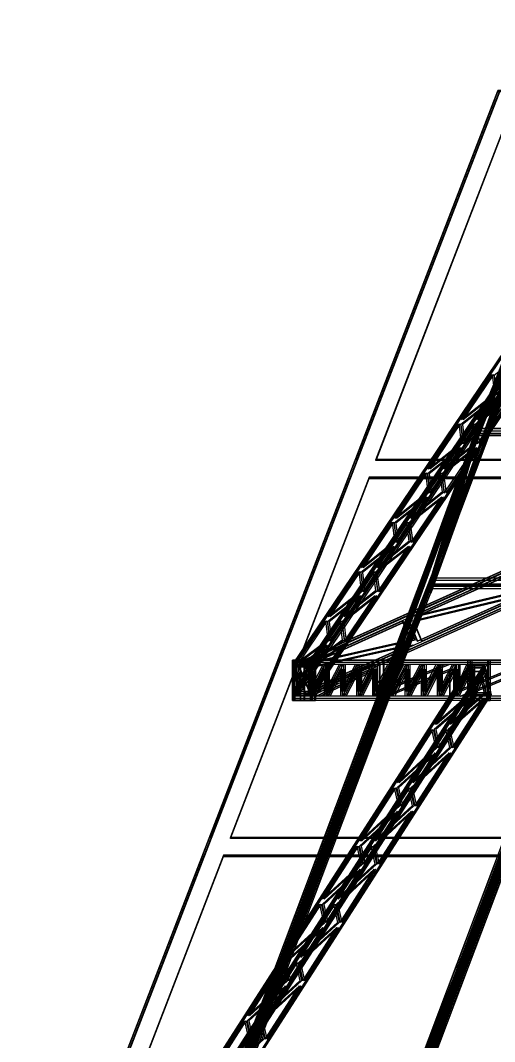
# Model space of a CAD drawing. Header units: millimetres. Extents: x -48000 to 1060615, y -2000 to 333000.
# Drawn here: x -35405 to -31195, y 19591 to 28662 of the extents above; entities that cross this region are included whole.
import ezdxf

# ---------------------------------------------------------------- set-up
doc = ezdxf.new("R2010")
doc.units = ezdxf.units.MM
doc.layers.add('D-STR-STRC', color=7, linetype='Continuous', lineweight=25)

msp = doc.modelspace()

# ---------------------------------------------------------------- linework, layer by layer
at = {"layer": 'D-STR-STRC'}
for points in [[(-31775.65, 23648.54), (-29294.1, 30525.62)], [(-31745.22, 23638.84), (-29263.67, 30515.92)], [(-31364.53, 24992.66), (-29293.12, 30492.16)], [(-29293.12, 30492.16), (-31364.53, 24992.66)], [(-31788.9, 23586.47), (-29307.34, 30463.55)], [(-31758.47, 23576.77), (-29276.91, 30453.85)], [(-31370.1, 24973.93), (-29298.98, 30473.38)], [(-29298.98, 30473.38), (-31370.1, 24973.93)], [(-31774.67, 23615.08), (-29802.83, 28861.46)], [(-29802.83, 28861.46), (-31774.67, 23615.08)], [(-31769.09, 23633.81), (-29796.96, 28880.23)], [(-29796.96, 28880.23), (-31769.09, 23633.81)], [(-29798.46, 28909.04), (-31360.15, 25040.24)], [(-29768.03, 28899.35), (-31329.72, 25030.55)], [(-29822.42, 28818.72), (-31384.11, 24949.92)], [(-29791.99, 28809.02), (-31353.68, 24940.22)], [(-32989.98, 22937.77), (-29440.06, 28193.33)], [(-32989.98, 22937.77), (-29440.06, 28193.33)], [(-32987.68, 22919.4), (-29437.76, 28174.96)], [(-32987.68, 22919.4), (-29437.76, 28174.96)], [(-32979.54, 22937.77), (-21300.79, 28193.33)], [(-32979.54, 22937.77), (-21300.79, 28193.33)], [(-32971.97, 22919.4), (-21293.22, 28174.96)], [(-32971.97, 22919.4), (-21293.22, 28174.96)], [(-32935.92, 22937.77), (-21257.17, 28193.33)], [(-32935.92, 22937.77), (-21257.17, 28193.33)], [(-32928.35, 22919.4), (-21249.6, 28174.96)], [(-32928.35, 22919.4), (-21249.6, 28174.96)], [(-32846.47, 22937.77), (-29296.54, 28193.33)], [(-32846.47, 22937.77), (-29296.54, 28193.33)], [(-32844.17, 22919.4), (-29294.24, 28174.96)], [(-32844.17, 22919.4), (-29294.24, 28174.96)], [(-35055.09, 17964.69), (-31165.18, 28035.31)], [(-35055.09, 17964.69), (-31165.18, 28035.31)], [(-35035.09, 17964.69), (-31145.18, 28035.31)], [(-32957.78, 22680.6), (-29407.86, 27936.15)], [(-32957.78, 22680.6), (-29407.86, 27936.15)], [(-32955.48, 22662.23), (-29405.56, 27917.78)], [(-32955.48, 22662.23), (-29405.56, 27917.78)], [(-32873.6, 22680.6), (-21194.85, 27936.15)], [(-32873.6, 22680.6), (-21194.85, 27936.15)], [(-32866.03, 22662.23), (-21187.28, 27917.78)], [(-32866.03, 22662.23), (-21187.28, 27917.78)], [(-32829.97, 22680.6), (-21151.22, 27936.15)], [(-32829.97, 22680.6), (-21151.22, 27936.15)], [(-32822.41, 22662.23), (-21143.66, 27917.78)], [(-32822.41, 22662.23), (-21143.66, 27917.78)], [(-32814.26, 22680.6), (-29264.34, 27936.15)], [(-32814.26, 22680.6), (-29264.34, 27936.15)], [(-32811.96, 22662.23), (-29262.04, 27917.78)], [(-32811.96, 22662.23), (-29262.04, 27917.78)], [(-34170.63, 17317.58), (-31344.71, 25067.1)], [(-34140.23, 17307.87), (-31314.32, 25057.39)], [(-33869.32, 18322.87), (-31342.12, 25036.12)], [(-31342.12, 25036.12), (-33869.32, 18322.87)], [(-29739.91, 25071.96), (-32565.83, 17322.44)], [(-29709.51, 25062.25), (-32535.43, 17312.73)], [(-32249.32, 18322.87), (-29722.12, 25036.12)], [(-29722.12, 25036.12), (-32249.32, 18322.87)], [(-31363.87, 24991.92), (-31347.3, 25035.91)], [(-31347.3, 25035.91), (-31363.87, 24991.92)], [(-34180.64, 17260.47), (-31354.73, 25009.99)], [(-34150.24, 17250.76), (-31324.33, 25000.28)], [(-33874.61, 18304.54), (-31347.79, 25017.52)], [(-31347.79, 25017.52), (-33874.61, 18304.54)], [(-29749.93, 25014.84), (-32575.84, 17265.32)], [(-29719.53, 25005.14), (-32545.44, 17255.62)], [(-32254.61, 18304.54), (-29727.79, 25017.52)], [(-29727.79, 25017.52), (-32254.61, 18304.54)], [(-31359.29, 24988.04), (-31341.46, 25035.39)], [(-31341.46, 25035.39), (-31359.29, 24988.04)], [(-34168.03, 17286.6), (-31752.26, 23690.47)], [(-31752.26, 23690.47), (-34168.03, 17286.6)], [(-34162.75, 17304.94), (-31746.6, 23709.07)], [(-31746.6, 23709.07), (-34162.75, 17304.94)], [(-31750.83, 23732.1), (-33867.88, 18364.51)], [(-31720.43, 23722.4), (-33837.48, 18354.81)], [(-32548.03, 17286.6), (-30132.26, 23690.47)], [(-30132.26, 23690.47), (-32548.03, 17286.6)], [(-32542.75, 17304.94), (-30126.6, 23709.07)], [(-30126.6, 23709.07), (-32542.75, 17304.94)], [(-32263.08, 18369.36), (-30146.03, 23736.96)], [(-32232.68, 18359.66), (-30115.63, 23727.25)], [(-31768.48, 23645.84), (-31751.44, 23691.01)], [(-31751.44, 23691.01), (-31768.48, 23645.84)], [(-31768.9, 23653.68), (-33885.96, 18286.09)], [(-31738.5, 23643.98), (-33855.56, 18276.39)], [(-32281.16, 18290.94), (-30164.1, 23658.54)], [(-32250.76, 18281.24), (-30133.7, 23648.83)], [(-31773.85, 23615.64), (-31758.07, 23657.61)], [(-31758.07, 23657.61), (-31773.85, 23615.64)], [(-32989.98, 22937.77), (-32963.27, 22977.32)], [(-32989.98, 22937.77), (-32963.27, 22977.32)], [(-31411.62, 22980), (-32989.01, 22980)], [(-32968.26, 22980), (-32989.01, 22980)], [(-31411.62, 22980), (-32989.01, 22980)], [(-32968.26, 22980), (-32989.01, 22980)], [(-31411.62, 22960), (-32989.01, 22960)], [(-31411.62, 22960), (-32989.01, 22960)], [(-32979.54, 22937.77), (-32891.66, 22977.32)], [(-32979.54, 22937.77), (-32891.66, 22977.32)], [(-32935.92, 22937.77), (-32848.04, 22977.32)], [(-32935.92, 22937.77), (-32848.04, 22977.32)], [(-25485.35, 22980), (-32919.65, 22980)], [(-32821.83, 22980), (-32919.65, 22980)], [(-25485.35, 22980), (-32919.65, 22980)], [(-32821.83, 22980), (-32919.65, 22980)], [(-25485.35, 22960), (-32919.65, 22960)], [(-25485.35, 22960), (-32919.65, 22960)], [(-25447.99, 22980), (-32882.29, 22980)], [(-32784.47, 22980), (-32882.29, 22980)], [(-25447.99, 22980), (-32882.29, 22980)], [(-32784.47, 22980), (-32882.29, 22980)], [(-25447.99, 22960), (-32882.29, 22960)], [(-25447.99, 22960), (-32882.29, 22960)], [(-32846.47, 22937.77), (-32819.75, 22977.32)], [(-32846.47, 22937.77), (-32819.75, 22977.32)], [(-31235.54, 22980), (-32812.93, 22980)], [(-32792.18, 22980), (-32812.93, 22980)], [(-31235.54, 22980), (-32812.93, 22980)], [(-32792.18, 22980), (-32812.93, 22980)], [(-31235.54, 22960), (-32812.93, 22960)], [(-31235.54, 22960), (-32812.93, 22960)], [(-31411.62, 22980), (-31432.38, 22980)], [(-31411.62, 22980), (-31432.38, 22980)], [(-31235.54, 22980), (-31256.3, 22980)], [(-31235.54, 22980), (-31256.3, 22980)], [(-35405.31, 16718.36), (-31421.53, 22929.47)], [(-35405.31, 16718.36), (-31421.53, 22929.47)], [(-35401.52, 16701.1), (-31417.74, 22912.21)], [(-35401.52, 16701.1), (-31417.74, 22912.21)], [(-35266.27, 16718.36), (-31282.49, 22929.47)], [(-35266.27, 16718.36), (-31282.49, 22929.47)], [(-35262.48, 16701.1), (-31278.7, 22912.21)], [(-35262.48, 16701.1), (-31278.7, 22912.21)], [(-31453.91, 22878.97), (-31421.53, 22929.47)], [(-31453.91, 22878.97), (-31421.53, 22929.47)], [(-31314.88, 22878.97), (-31282.49, 22929.47)], [(-31314.88, 22878.97), (-31282.49, 22929.47)], [(-35352.25, 16476.68), (-31368.47, 22687.79)], [(-35352.25, 16476.68), (-31368.47, 22687.79)], [(-35213.21, 16476.68), (-31229.43, 22687.79)], [(-35213.21, 16476.68), (-31229.43, 22687.79)], [(-32955.48, 22662.23), (-32928.77, 22701.77)], [(-32955.48, 22662.23), (-32928.77, 22701.77)], [(-32866.03, 22662.23), (-32778.15, 22701.77)], [(-32866.03, 22662.23), (-32778.15, 22701.77)], [(-32822.41, 22662.23), (-32734.53, 22701.77)], [(-32822.41, 22662.23), (-32734.53, 22701.77)], [(-32811.96, 22662.23), (-32785.25, 22701.77)], [(-32811.96, 22662.23), (-32785.25, 22701.77)], [(-35348.46, 16459.42), (-31364.68, 22670.53)], [(-35348.46, 16459.42), (-31364.68, 22670.53)], [(-35209.42, 16459.42), (-31225.64, 22670.53)], [(-35209.42, 16459.42), (-31225.64, 22670.53)], [(-31411.62, 22640), (-32989.01, 22640)], [(-31411.62, 22640), (-32989.01, 22640)], [(-31411.62, 22620), (-32989.01, 22620)], [(-32968.26, 22620), (-32989.01, 22620)], [(-31411.62, 22620), (-32989.01, 22620)], [(-32968.26, 22620), (-32989.01, 22620)], [(-25485.35, 22640), (-32919.65, 22640)], [(-25485.35, 22640), (-32919.65, 22640)], [(-25485.35, 22620), (-32919.65, 22620)], [(-32821.83, 22620), (-32919.65, 22620)], [(-25485.35, 22620), (-32919.65, 22620)], [(-32821.83, 22620), (-32919.65, 22620)], [(-25447.99, 22640), (-32882.29, 22640)], [(-25447.99, 22640), (-32882.29, 22640)], [(-25447.99, 22620), (-32882.29, 22620)], [(-32784.47, 22620), (-32882.29, 22620)], [(-25447.99, 22620), (-32882.29, 22620)], [(-32784.47, 22620), (-32882.29, 22620)], [(-31235.54, 22640), (-32812.93, 22640)], [(-31235.54, 22640), (-32812.93, 22640)], [(-31235.54, 22620), (-32812.93, 22620)], [(-32792.18, 22620), (-32812.93, 22620)], [(-31235.54, 22620), (-32812.93, 22620)], [(-32792.18, 22620), (-32812.93, 22620)], [(-31411.62, 22620), (-31432.38, 22620)], [(-31411.62, 22620), (-31432.38, 22620)], [(-31397.07, 22620.03), (-31364.68, 22670.53)], [(-31397.07, 22620.03), (-31364.68, 22670.53)], [(-31258.03, 22620.03), (-31225.64, 22670.53)], [(-31258.03, 22620.03), (-31225.64, 22670.53)], [(-31235.54, 22620), (-31256.3, 22620)], [(-31235.54, 22620), (-31256.3, 22620)]]:
    msp.add_lwpolyline(points, dxfattribs=at)
for points in [[(-31774.67, 23615.08), (-31364.53, 24992.66), (-29293.12, 30492.16)], [(-31774.67, 23615.08), (-29293.12, 30492.16), (-29802.83, 28861.46)], [(-31759.47, 23610.17), (-29277.91, 30487.24), (-29787.63, 28856.54)], [(-31759.44, 23610.3), (-31349.3, 24987.88), (-29277.89, 30487.38)], [(-29802.83, 28861.46), (-29293.12, 30492.16), (-31364.53, 24992.66)], [(-29787.64, 28856.53), (-29277.92, 30487.23), (-31349.33, 24987.73)], [(-29802.83, 28861.46), (-31364.53, 24992.66), (-31774.67, 23615.08)], [(-29787.59, 28856.68), (-31349.29, 24987.89), (-31759.43, 23610.31)], [(-31627.75, 24064.63), (-31366, 24943.78), (-30044.05, 28453.5)], [(-31612.52, 24059.84), (-31350.77, 24939), (-30028.82, 28448.72)], [(-32989.98, 22937.77), (-32955.48, 22662.23), (-29405.56, 27917.78), (-29440.06, 28193.33)], [(-32989.98, 22937.77), (-32955.48, 22662.23), (-29405.56, 27917.78), (-29440.06, 28193.33)], [(-32979.54, 22937.77), (-32866.03, 22662.23), (-21187.28, 27917.78), (-21300.79, 28193.33)], [(-32979.54, 22937.77), (-32866.03, 22662.23), (-21187.28, 27917.78), (-21300.79, 28193.33)], [(-32974.89, 22937.77), (-32861.38, 22662.23), (-21182.63, 27917.78), (-21296.14, 28193.33)], [(-32974.89, 22937.77), (-32861.38, 22662.23), (-21182.63, 27917.78), (-21296.14, 28193.33)], [(-32974.67, 22937.77), (-32940.17, 22662.23), (-29390.25, 27917.78), (-29424.75, 28193.33)], [(-32974.67, 22937.77), (-32940.17, 22662.23), (-29390.25, 27917.78), (-29424.75, 28193.33)], [(-32940.57, 22937.77), (-32827.06, 22662.23), (-21148.31, 27917.78), (-21261.82, 28193.33)], [(-32940.57, 22937.77), (-32827.06, 22662.23), (-21148.31, 27917.78), (-21261.82, 28193.33)], [(-32935.92, 22937.77), (-32822.41, 22662.23), (-21143.66, 27917.78), (-21257.17, 28193.33)], [(-32935.92, 22937.77), (-32822.41, 22662.23), (-21143.66, 27917.78), (-21257.17, 28193.33)], [(-32861.77, 22937.77), (-32827.27, 22662.23), (-29277.35, 27917.78), (-29311.85, 28193.33)], [(-32861.77, 22937.77), (-32827.27, 22662.23), (-29277.35, 27917.78), (-29311.85, 28193.33)], [(-32846.47, 22937.77), (-32811.96, 22662.23), (-29262.04, 27917.78), (-29296.54, 28193.33)], [(-32846.47, 22937.77), (-32811.96, 22662.23), (-29262.04, 27917.78), (-29296.54, 28193.33)], [(-35055.09, 17970.19), (-31242.21, 17970.19), (-27552.29, 28040.82), (-31165.18, 28040.82)], [(-35055.09, 17964.69), (-31242.21, 17964.69), (-27552.29, 28035.31), (-31165.18, 28035.31)], [(-31242.21, 17958.92), (-35055.09, 17958.92), (-31165.18, 28029.55), (-27552.29, 28029.55)], [(-35040.17, 17958.92), (-35040.17, 17958.92), (-31150.25, 28029.55), (-31150.25, 28029.55)], [(-32431.22, 24757.65), (-32431.22, 24757.65), (-31195.78, 27956.1), (-31195.78, 27956.1)], [(-32416.29, 24751.88), (-32416.29, 24751.88), (-31180.85, 27950.33), (-31180.85, 27950.33)], [(-28936.49, 24757.65), (-32247.98, 24757.65), (-31015.7, 27956.1), (-27761.4, 27956.1)], [(-28936.49, 24751.88), (-32247.98, 24751.88), (-31015.7, 27950.33), (-27761.4, 27950.33)], [(-32247.8, 24763.62), (-28936.32, 24763.62), (-27761.57, 27961.14), (-31015.88, 27961.14)], [(-32247.8, 24758.11), (-28936.32, 24758.11), (-27761.57, 27955.64), (-31015.88, 27955.64)], [(-30311.69, 27551.37), (-31373.17, 24921.76), (-31651.94, 23985.43)], [(-30296.45, 27546.6), (-31357.93, 24916.99), (-31636.7, 23980.65)], [(-31199.28, 25509.38), (-31177.77, 25337.62), (-30905.45, 25740.78)], [(-31199.28, 25509.38), (-31177.77, 25337.62), (-30905.45, 25740.78)], [(-31490.09, 25114.77), (-31217.77, 25517.94), (-31196.26, 25346.18)], [(-31490.09, 25114.77), (-31217.77, 25517.94), (-31196.26, 25346.18)], [(-31474.78, 25114.77), (-31202.46, 25517.94), (-31180.95, 25346.18)], [(-31474.78, 25114.77), (-31202.46, 25517.94), (-31180.95, 25346.18)], [(-31361.88, 25114.77), (-31089.56, 25517.94), (-31068.05, 25346.18)], [(-31361.88, 25114.77), (-31089.56, 25517.94), (-31068.05, 25346.18)], [(-31346.57, 25114.77), (-31074.25, 25517.94), (-31052.74, 25346.18)], [(-31346.57, 25114.77), (-31074.25, 25517.94), (-31052.74, 25346.18)], [(-31495.11, 25071.41), (-31473.6, 24899.66), (-31201.28, 25302.82)], [(-31495.11, 25071.41), (-31473.6, 24899.66), (-31201.28, 25302.82)], [(-31479.8, 25071.41), (-31458.29, 24899.66), (-31185.97, 25302.82)], [(-31479.8, 25071.41), (-31458.29, 24899.66), (-31185.97, 25302.82)], [(-31366.9, 25071.41), (-31345.39, 24899.66), (-31073.07, 25302.82)], [(-31366.9, 25071.41), (-31345.39, 24899.66), (-31073.07, 25302.82)], [(-31351.59, 25071.41), (-31330.08, 24899.66), (-31057.76, 25302.82)], [(-31351.59, 25071.41), (-31330.08, 24899.66), (-31057.76, 25302.82)], [(-34168.03, 17286.6), (-33869.32, 18322.87), (-31342.12, 25036.12)], [(-34168.03, 17286.6), (-31342.12, 25036.12), (-31752.26, 23690.47)], [(-31752.26, 23690.47), (-31342.12, 25036.12), (-33869.32, 18322.87)], [(-29737.33, 25040.92), (-32563.24, 17291.4), (-32264.53, 18327.68)], [(-29737.31, 25041.02), (-30147.45, 23695.37), (-32563.22, 17291.5)], [(-29722.12, 25036.12), (-30132.26, 23690.47), (-32548.03, 17286.6)], [(-29722.12, 25036.12), (-32548.03, 17286.6), (-32249.32, 18322.87)], [(-32264.51, 18327.79), (-30147.45, 23695.38), (-29737.31, 25041.03)], [(-32249.32, 18322.87), (-30132.26, 23690.47), (-29722.12, 25036.12)], [(-31785.91, 24676.81), (-31513.59, 25079.97), (-31492.09, 24908.22)], [(-31785.91, 24676.81), (-31513.59, 25079.97), (-31492.09, 24908.22)], [(-31770.61, 24676.81), (-31498.29, 25079.97), (-31476.78, 24908.22)], [(-31770.61, 24676.81), (-31498.29, 25079.97), (-31476.78, 24908.22)], [(-31758.07, 23657.61), (-30139.54, 23657.8), (-29728.77, 25036.1), (-31347.3, 25035.91)], [(-31758.07, 23657.61), (-30139.54, 23657.8), (-29728.77, 25036.1), (-31347.3, 25035.91)], [(-31657.71, 24676.81), (-31385.39, 25079.97), (-31363.88, 24908.22)], [(-31657.71, 24676.81), (-31385.39, 25079.97), (-31363.88, 24908.22)], [(-31642.4, 24676.81), (-31370.08, 25079.97), (-31348.57, 24908.22)], [(-31642.4, 24676.81), (-31370.08, 25079.97), (-31348.57, 24908.22)], [(-31353.68, 24940.22), (-31329.72, 25030.55), (-31360.15, 25040.24), (-31384.11, 24949.92)], [(-31324.33, 25000.28), (-31314.32, 25057.39), (-31344.71, 25067.1), (-31354.73, 25009.99)], [(-31347.79, 25017.52), (-29727.79, 25017.52), (-29722.12, 25036.12), (-31342.12, 25036.12)], [(-31347.79, 25017.52), (-29727.79, 25017.52), (-29722.12, 25036.12), (-31342.12, 25036.12)], [(-34152.84, 17281.69), (-31326.93, 25031.21), (-31737.07, 23685.56)], [(-34152.83, 17281.8), (-33854.11, 18318.07), (-31326.91, 25031.32)], [(-31737.08, 23685.56), (-31326.94, 25031.21), (-33854.13, 18317.96)], [(-31773.85, 23615.64), (-30155.32, 23615.82), (-29745.35, 24992.1), (-31363.87, 24991.92)], [(-31773.85, 23615.64), (-30155.32, 23615.82), (-29745.35, 24992.1), (-31363.87, 24991.92)], [(-31768.48, 23645.84), (-30149.96, 23646.03), (-29740.77, 24988.22), (-31359.29, 24988.04)], [(-31768.48, 23645.84), (-30149.96, 23646.03), (-29740.77, 24988.22), (-31359.29, 24988.04)], [(-31751.44, 23691.01), (-30132.92, 23691.2), (-29722.95, 25035.57), (-31341.46, 25035.39)], [(-31751.44, 23691.01), (-30132.92, 23691.2), (-29722.95, 25035.57), (-31341.46, 25035.39)], [(-31370.1, 24973.93), (-29750.1, 24973.93), (-29744.53, 24992.66), (-31364.53, 24992.66)], [(-31370.1, 24973.93), (-29750.1, 24973.93), (-29744.53, 24992.66), (-31364.53, 24992.66)], [(-31790.93, 24633.45), (-31769.43, 24461.69), (-31497.11, 24864.86)], [(-31790.93, 24633.45), (-31769.43, 24461.69), (-31497.11, 24864.86)], [(-31775.63, 24633.45), (-31754.12, 24461.69), (-31481.8, 24864.86)], [(-31775.63, 24633.45), (-31754.12, 24461.69), (-31481.8, 24864.86)], [(-31662.73, 24633.45), (-31641.22, 24461.69), (-31368.9, 24864.86)], [(-31662.73, 24633.45), (-31641.22, 24461.69), (-31368.9, 24864.86)], [(-31647.42, 24633.45), (-31625.91, 24461.69), (-31353.59, 24864.86)], [(-31647.42, 24633.45), (-31625.91, 24461.69), (-31353.59, 24864.86)], [(-33727.86, 21400.78), (-33727.86, 21400.78), (-32492.41, 24599.22), (-32492.41, 24599.22)], [(-33712.93, 21395.01), (-33712.93, 21395.01), (-32477.49, 24593.46), (-32477.49, 24593.46)], [(-30169.78, 21400.78), (-33541.29, 21400.78), (-32309.01, 24599.22), (-28994.69, 24599.22)], [(-30169.78, 21395.01), (-33541.29, 21395.01), (-32309.01, 24593.46), (-28994.69, 24593.46)], [(-33541.12, 21406.74), (-30169.61, 21406.74), (-28994.86, 24604.27), (-32309.19, 24604.27)], [(-33541.12, 21401.24), (-30169.61, 21401.24), (-28994.86, 24598.76), (-32309.19, 24598.76)], [(-31750.09, 23742.14), (-31482.6, 24619.77), (-33130.84, 20241.39)], [(-31734.91, 23737.23), (-31467.41, 24614.86), (-33115.65, 20236.48)], [(-32081.74, 24238.85), (-31809.42, 24642.01), (-31787.91, 24470.25)], [(-32081.74, 24238.85), (-31809.42, 24642.01), (-31787.91, 24470.25)], [(-32066.43, 24238.85), (-31794.11, 24642.01), (-31772.61, 24470.25)], [(-32066.43, 24238.85), (-31794.11, 24642.01), (-31772.61, 24470.25)], [(-31953.53, 24238.85), (-31681.21, 24642.01), (-31659.71, 24470.25)], [(-31953.53, 24238.85), (-31681.21, 24642.01), (-31659.71, 24470.25)], [(-31938.22, 24238.85), (-31665.9, 24642.01), (-31644.4, 24470.25)], [(-31938.22, 24238.85), (-31665.9, 24642.01), (-31644.4, 24470.25)], [(-31526.03, 20246.3), (-30145.28, 23747.05), (-29877.78, 24624.68)], [(-31510.84, 20241.39), (-30130.09, 23742.14), (-29862.6, 24619.77)], [(-33252.99, 19754.98), (-31498.9, 24565.22), (-31753.49, 23729.95)], [(-33237.8, 19750.07), (-31483.71, 24560.31), (-31738.3, 23725.05)], [(-29894.09, 24570.12), (-30148.68, 23734.86), (-31648.18, 19759.89)], [(-29878.9, 24565.22), (-30133.49, 23729.95), (-31632.99, 19754.98)], [(-32086.76, 24195.49), (-32065.25, 24023.73), (-31792.93, 24426.89)], [(-32086.76, 24195.49), (-32065.25, 24023.73), (-31792.93, 24426.89)], [(-32071.45, 24195.49), (-32049.95, 24023.73), (-31777.63, 24426.89)], [(-32071.45, 24195.49), (-32049.95, 24023.73), (-31777.63, 24426.89)], [(-31958.55, 24195.49), (-31937.05, 24023.73), (-31664.73, 24426.89)], [(-31958.55, 24195.49), (-31937.05, 24023.73), (-31664.73, 24426.89)], [(-31943.24, 24195.49), (-31921.74, 24023.73), (-31649.42, 24426.89)], [(-31943.24, 24195.49), (-31921.74, 24023.73), (-31649.42, 24426.89)], [(-32377.57, 23800.88), (-32105.25, 24204.05), (-32083.74, 24032.29)], [(-32377.57, 23800.88), (-32105.25, 24204.05), (-32083.74, 24032.29)], [(-32362.26, 23800.88), (-32089.94, 24204.05), (-32068.43, 24032.29)], [(-32362.26, 23800.88), (-32089.94, 24204.05), (-32068.43, 24032.29)], [(-32249.36, 23800.88), (-31977.04, 24204.05), (-31955.53, 24032.29)], [(-32249.36, 23800.88), (-31977.04, 24204.05), (-31955.53, 24032.29)], [(-32234.05, 23800.88), (-31961.73, 24204.05), (-31940.22, 24032.29)], [(-32234.05, 23800.88), (-31961.73, 24204.05), (-31940.22, 24032.29)], [(-32382.59, 23757.52), (-32361.08, 23585.77), (-32088.76, 23988.93)], [(-32382.59, 23757.52), (-32361.08, 23585.77), (-32088.76, 23988.93)], [(-32367.28, 23757.52), (-32345.77, 23585.77), (-32073.45, 23988.93)], [(-32367.28, 23757.52), (-32345.77, 23585.77), (-32073.45, 23988.93)], [(-32254.38, 23757.52), (-32232.87, 23585.77), (-31960.55, 23988.93)], [(-32254.38, 23757.52), (-32232.87, 23585.77), (-31960.55, 23988.93)], [(-32239.07, 23757.52), (-32217.56, 23585.77), (-31945.24, 23988.93)], [(-32239.07, 23757.52), (-32217.56, 23585.77), (-31945.24, 23988.93)], [(-32673.4, 23362.92), (-32401.07, 23766.08), (-32379.57, 23594.33)], [(-32673.4, 23362.92), (-32401.07, 23766.08), (-32379.57, 23594.33)], [(-32658.09, 23362.92), (-32385.77, 23766.08), (-32364.26, 23594.33)], [(-32658.09, 23362.92), (-32385.77, 23766.08), (-32364.26, 23594.33)], [(-32545.19, 23362.92), (-32272.87, 23766.08), (-32251.36, 23594.33)], [(-32545.19, 23362.92), (-32272.87, 23766.08), (-32251.36, 23594.33)], [(-32529.88, 23362.92), (-32257.56, 23766.08), (-32236.05, 23594.33)], [(-32529.88, 23362.92), (-32257.56, 23766.08), (-32236.05, 23594.33)], [(-31938.01, 23362.92), (-31042.11, 23766.08), (-30971.36, 23594.33)], [(-31938.01, 23362.92), (-31042.11, 23766.08), (-30971.36, 23594.33)], [(-31933.36, 23362.92), (-31037.46, 23766.08), (-30966.71, 23594.33)], [(-31933.36, 23362.92), (-31037.46, 23766.08), (-30966.71, 23594.33)], [(-31899.04, 23362.92), (-31003.14, 23766.08), (-30932.39, 23594.33)], [(-31899.04, 23362.92), (-31003.14, 23766.08), (-30932.39, 23594.33)], [(-31894.39, 23362.92), (-30998.49, 23766.08), (-30927.74, 23594.33)], [(-31894.39, 23362.92), (-30998.49, 23766.08), (-30927.74, 23594.33)], [(-31752.26, 23690.47), (-33869.32, 18322.87), (-34168.03, 17286.6)], [(-31737.05, 23685.67), (-33854.11, 18318.08), (-34152.82, 17281.8)], [(-32264.53, 18327.67), (-32563.25, 17291.39), (-30147.48, 23695.26)], [(-32249.32, 18322.87), (-32548.03, 17286.6), (-30132.26, 23690.47)], [(-31738.5, 23643.98), (-31720.43, 23722.4), (-31750.83, 23732.1), (-31768.9, 23653.68)], [(-30126.6, 23709.07), (-31746.6, 23709.07), (-31752.26, 23690.47), (-30132.26, 23690.47)], [(-30126.6, 23709.07), (-31746.6, 23709.07), (-31752.26, 23690.47), (-30132.26, 23690.47)], [(-31758.47, 23576.77), (-31745.22, 23638.84), (-31775.65, 23648.54), (-31788.9, 23586.47)], [(-30149.09, 23633.81), (-31769.09, 23633.81), (-31774.67, 23615.08), (-30154.67, 23615.08)], [(-30149.09, 23633.81), (-31769.09, 23633.81), (-31774.67, 23615.08), (-30154.67, 23615.08)], [(-32678.41, 23319.56), (-32656.91, 23147.81), (-32384.59, 23550.97)], [(-32678.41, 23319.56), (-32656.91, 23147.81), (-32384.59, 23550.97)], [(-32663.11, 23319.56), (-32641.6, 23147.81), (-32369.28, 23550.97)], [(-32663.11, 23319.56), (-32641.6, 23147.81), (-32369.28, 23550.97)], [(-32550.21, 23319.56), (-32528.7, 23147.81), (-32256.38, 23550.97)], [(-32550.21, 23319.56), (-32528.7, 23147.81), (-32256.38, 23550.97)], [(-32534.9, 23319.56), (-32513.39, 23147.81), (-32241.07, 23550.97)], [(-32534.9, 23319.56), (-32513.39, 23147.81), (-32241.07, 23550.97)], [(-31954.52, 23319.56), (-31883.77, 23147.81), (-30987.87, 23550.97)], [(-31954.52, 23319.56), (-31883.77, 23147.81), (-30987.87, 23550.97)], [(-31949.87, 23319.56), (-31879.12, 23147.81), (-30983.22, 23550.97)], [(-31949.87, 23319.56), (-31879.12, 23147.81), (-30983.22, 23550.97)], [(-31915.55, 23319.56), (-31844.8, 23147.81), (-30948.9, 23550.97)], [(-31915.55, 23319.56), (-31844.8, 23147.81), (-30948.9, 23550.97)], [(-31910.9, 23319.56), (-31840.15, 23147.81), (-30944.25, 23550.97)], [(-31910.9, 23319.56), (-31840.15, 23147.81), (-30944.25, 23550.97)], [(-32949.86, 22953.63), (-32696.9, 23328.12), (-32675.39, 23156.36)], [(-32949.86, 22953.63), (-32696.9, 23328.12), (-32675.39, 23156.36)], [(-32934.55, 22953.63), (-32681.59, 23328.12), (-32660.09, 23156.36)], [(-32934.55, 22953.63), (-32681.59, 23328.12), (-32660.09, 23156.36)], [(-32847.53, 22953.63), (-32015.34, 23328.12), (-31944.59, 23156.36)], [(-32847.53, 22953.63), (-32015.34, 23328.12), (-31944.59, 23156.36)], [(-32842.87, 22953.63), (-32010.69, 23328.12), (-31939.93, 23156.36)], [(-32842.87, 22953.63), (-32010.69, 23328.12), (-31939.93, 23156.36)], [(-32821.65, 22953.63), (-32568.69, 23328.12), (-32547.19, 23156.36)], [(-32821.65, 22953.63), (-32568.69, 23328.12), (-32547.19, 23156.36)], [(-32808.56, 22953.63), (-31976.37, 23328.12), (-31905.62, 23156.36)], [(-32808.56, 22953.63), (-31976.37, 23328.12), (-31905.62, 23156.36)], [(-32806.34, 22953.63), (-32553.39, 23328.12), (-32531.88, 23156.36)], [(-32806.34, 22953.63), (-32553.39, 23328.12), (-32531.88, 23156.36)], [(-32803.9, 22953.63), (-31971.72, 23328.12), (-31900.96, 23156.36)], [(-32803.9, 22953.63), (-31971.72, 23328.12), (-31900.96, 23156.36)], [(-32954.88, 22910.27), (-32933.37, 22738.51), (-32680.41, 23113)], [(-32954.88, 22910.27), (-32933.37, 22738.51), (-32680.41, 23113)], [(-32939.57, 22910.27), (-32918.06, 22738.51), (-32665.11, 23113)], [(-32939.57, 22910.27), (-32918.06, 22738.51), (-32665.11, 23113)], [(-32864.04, 22910.27), (-32793.29, 22738.51), (-31961.1, 23113)], [(-32864.04, 22910.27), (-32793.29, 22738.51), (-31961.1, 23113)], [(-32859.39, 22910.27), (-32788.63, 22738.51), (-31956.45, 23113)], [(-32859.39, 22910.27), (-32788.63, 22738.51), (-31956.45, 23113)], [(-32826.67, 22910.27), (-32805.16, 22738.51), (-32552.21, 23113)], [(-32826.67, 22910.27), (-32805.16, 22738.51), (-32552.21, 23113)], [(-32825.07, 22910.27), (-32754.32, 22738.51), (-31922.13, 23113)], [(-32825.07, 22910.27), (-32754.32, 22738.51), (-31922.13, 23113)], [(-32820.42, 22910.27), (-32749.66, 22738.51), (-31917.48, 23113)], [(-32820.42, 22910.27), (-32749.66, 22738.51), (-31917.48, 23113)], [(-32811.36, 22910.27), (-32789.85, 22738.51), (-32536.9, 23113)], [(-32811.36, 22910.27), (-32789.85, 22738.51), (-32536.9, 23113)], [(-32989.01, 22980), (-32812.93, 22980), (-32812.93, 22960), (-32989.01, 22960)], [(-31411.62, 22980), (-31411.62, 22620), (-32989.01, 22620), (-32989.01, 22980)], [(-32989.01, 22980), (-32812.93, 22980), (-32812.93, 22620), (-32989.01, 22620)], [(-32812.93, 22980), (-32989.01, 22980), (-32989.01, 22960), (-32812.93, 22960)], [(-31411.62, 22980), (-31411.62, 22620), (-32989.01, 22620), (-32989.01, 22980)], [(-32812.93, 22980), (-32989.01, 22980), (-32989.01, 22620), (-32812.93, 22620)], [(-31395.97, 22980), (-31395.97, 22620), (-32973.36, 22620), (-32973.36, 22980)], [(-31395.97, 22980), (-31395.97, 22620), (-32973.36, 22620), (-32973.36, 22980)], [(-32968.26, 22980), (-32792.18, 22980), (-32792.18, 22620), (-32968.26, 22620)], [(-32792.18, 22980), (-32968.26, 22980), (-32968.26, 22620), (-32792.18, 22620)], [(-32819.75, 22977.32), (-32963.27, 22977.32), (-32928.77, 22701.77), (-32785.25, 22701.77)], [(-32963.27, 22977.32), (-32819.75, 22977.32), (-32785.25, 22701.77), (-32928.77, 22701.77)], [(-32882.29, 22980), (-32919.65, 22980), (-32919.65, 22960), (-32882.29, 22960)], [(-25485.35, 22980), (-25485.35, 22620), (-32919.65, 22620), (-32919.65, 22980)], [(-32882.29, 22980), (-32919.65, 22980), (-32919.65, 22620), (-32882.29, 22620)], [(-32919.65, 22980), (-32882.29, 22980), (-32882.29, 22960), (-32919.65, 22960)], [(-25485.35, 22980), (-25485.35, 22620), (-32919.65, 22620), (-32919.65, 22980)], [(-32919.65, 22980), (-32882.29, 22980), (-32882.29, 22620), (-32919.65, 22620)], [(-25482.03, 22980), (-25482.03, 22620), (-32916.33, 22620), (-32916.33, 22980)], [(-25482.03, 22980), (-25482.03, 22620), (-32916.33, 22620), (-32916.33, 22980)], [(-32891.66, 22977.32), (-32848.04, 22977.32), (-32734.53, 22701.77), (-32778.15, 22701.77)], [(-32848.04, 22977.32), (-32891.66, 22977.32), (-32778.15, 22701.77), (-32734.53, 22701.77)], [(-25451.31, 22980), (-25451.31, 22620), (-32885.61, 22620), (-32885.61, 22980)], [(-25451.31, 22980), (-25451.31, 22620), (-32885.61, 22620), (-32885.61, 22980)], [(-25447.99, 22980), (-25447.99, 22620), (-32882.29, 22620), (-32882.29, 22980)], [(-25447.99, 22980), (-25447.99, 22620), (-32882.29, 22620), (-32882.29, 22980)], [(-31251.19, 22980), (-31251.19, 22620), (-32828.58, 22620), (-32828.58, 22980)], [(-31251.19, 22980), (-31251.19, 22620), (-32828.58, 22620), (-32828.58, 22980)], [(-32784.47, 22980), (-32821.83, 22980), (-32821.83, 22620), (-32784.47, 22620)], [(-32821.83, 22980), (-32784.47, 22980), (-32784.47, 22620), (-32821.83, 22620)], [(-31235.54, 22980), (-31235.54, 22620), (-32812.93, 22620), (-32812.93, 22980)], [(-31235.54, 22980), (-31235.54, 22620), (-32812.93, 22620), (-32812.93, 22980)], [(-31432.38, 22980), (-31256.3, 22980), (-31256.3, 22620), (-31432.38, 22620)], [(-31256.3, 22980), (-31432.38, 22980), (-31432.38, 22620), (-31256.3, 22620)], [(-31411.62, 22980), (-31235.54, 22980), (-31235.54, 22960), (-31411.62, 22960)], [(-31411.62, 22980), (-31235.54, 22980), (-31235.54, 22620), (-31411.62, 22620)], [(-31235.54, 22980), (-31411.62, 22980), (-31411.62, 22960), (-31235.54, 22960)], [(-31235.54, 22980), (-31411.62, 22980), (-31411.62, 22620), (-31235.54, 22620)], [(-35405.31, 16718.36), (-35348.46, 16459.42), (-31364.68, 22670.53), (-31421.53, 22929.47)], [(-35405.31, 16718.36), (-35348.46, 16459.42), (-31364.68, 22670.53), (-31421.53, 22929.47)], [(-35390.48, 16718.36), (-35333.63, 16459.42), (-31349.85, 22670.53), (-31406.7, 22929.47)], [(-35390.48, 16718.36), (-35333.63, 16459.42), (-31349.85, 22670.53), (-31406.7, 22929.47)], [(-35281.1, 16718.36), (-35224.25, 16459.42), (-31240.47, 22670.53), (-31297.32, 22929.47)], [(-35281.1, 16718.36), (-35224.25, 16459.42), (-31240.47, 22670.53), (-31297.32, 22929.47)], [(-35266.27, 16718.36), (-35209.42, 16459.42), (-31225.64, 22670.53), (-31282.49, 22929.47)], [(-35266.27, 16718.36), (-35209.42, 16459.42), (-31225.64, 22670.53), (-31282.49, 22929.47)], [(-32846.47, 22937.77), (-32989.98, 22937.77), (-32987.68, 22919.4), (-32844.17, 22919.4)], [(-32846.47, 22937.77), (-32989.98, 22937.77), (-32955.48, 22662.23), (-32811.96, 22662.23)], [(-32989.98, 22937.77), (-32846.47, 22937.77), (-32844.17, 22919.4), (-32987.68, 22919.4)], [(-32989.98, 22937.77), (-32846.47, 22937.77), (-32811.96, 22662.23), (-32955.48, 22662.23)], [(-32979.54, 22937.77), (-32935.92, 22937.77), (-32928.35, 22919.4), (-32971.97, 22919.4)], [(-32979.54, 22937.77), (-32935.92, 22937.77), (-32822.41, 22662.23), (-32866.03, 22662.23)], [(-32935.92, 22937.77), (-32979.54, 22937.77), (-32971.97, 22919.4), (-32928.35, 22919.4)], [(-32935.92, 22937.77), (-32979.54, 22937.77), (-32866.03, 22662.23), (-32822.41, 22662.23)], [(-32860.04, 22940), (-32968.26, 22940), (-32968.26, 22702)], [(-32860.04, 22940), (-32968.26, 22940), (-32968.26, 22702)], [(-32851.32, 22898), (-32851.32, 22660), (-32959.54, 22660)], [(-32851.32, 22898), (-32851.32, 22660), (-32959.54, 22660)], [(-32844.39, 22940), (-32952.61, 22940), (-32952.61, 22702)], [(-32844.39, 22940), (-32952.61, 22940), (-32952.61, 22702)], [(-32835.67, 22898), (-32835.67, 22660), (-32943.89, 22660)], [(-32835.67, 22898), (-32835.67, 22660), (-32943.89, 22660)], [(-32716.64, 22940), (-32839.91, 22940), (-32839.91, 22702)], [(-32716.64, 22940), (-32839.91, 22940), (-32839.91, 22702)], [(-32707.92, 22898), (-32707.92, 22660), (-32831.19, 22660)], [(-32707.92, 22898), (-32707.92, 22660), (-32831.19, 22660)], [(-32700.99, 22940), (-32824.25, 22940), (-32824.25, 22702)], [(-32700.99, 22940), (-32824.25, 22940), (-32824.25, 22702)], [(-32311.79, 22940), (-32821.83, 22940), (-32821.83, 22702)], [(-32311.79, 22940), (-32821.83, 22940), (-32821.83, 22702)], [(-32308.47, 22940), (-32818.51, 22940), (-32818.51, 22702)], [(-32308.47, 22940), (-32818.51, 22940), (-32818.51, 22702)], [(-32692.27, 22898), (-32692.27, 22660), (-32815.54, 22660)], [(-32692.27, 22898), (-32692.27, 22660), (-32815.54, 22660)], [(-32699.61, 22940), (-32807.83, 22940), (-32807.83, 22702)], [(-32699.61, 22940), (-32807.83, 22940), (-32807.83, 22702)], [(-32690.89, 22898), (-32690.89, 22660), (-32799.11, 22660)], [(-32690.89, 22898), (-32690.89, 22660), (-32799.11, 22660)], [(-32683.96, 22940), (-32792.18, 22940), (-32792.18, 22702)], [(-32683.96, 22940), (-32792.18, 22940), (-32792.18, 22702)], [(-32277.75, 22940), (-32787.79, 22940), (-32787.79, 22702)], [(-32277.75, 22940), (-32787.79, 22940), (-32787.79, 22702)], [(-32274.43, 22940), (-32784.47, 22940), (-32784.47, 22702)], [(-32274.43, 22940), (-32784.47, 22940), (-32784.47, 22702)], [(-32675.24, 22898), (-32675.24, 22660), (-32783.46, 22660)], [(-32675.24, 22898), (-32675.24, 22660), (-32783.46, 22660)], [(-32270.71, 22898), (-32270.71, 22660), (-32780.75, 22660)], [(-32270.71, 22898), (-32270.71, 22660), (-32780.75, 22660)], [(-32267.39, 22898), (-32267.39, 22660), (-32777.42, 22660)], [(-32267.39, 22898), (-32267.39, 22660), (-32777.42, 22660)], [(-32236.67, 22898), (-32236.67, 22660), (-32746.71, 22660)], [(-32236.67, 22898), (-32236.67, 22660), (-32746.71, 22660)], [(-32233.35, 22898), (-32233.35, 22660), (-32743.39, 22660)], [(-32233.35, 22898), (-32233.35, 22660), (-32743.39, 22660)], [(-32573.24, 22940), (-32696.51, 22940), (-32696.51, 22702)], [(-32573.24, 22940), (-32696.51, 22940), (-32696.51, 22702)], [(-32564.52, 22898), (-32564.52, 22660), (-32687.79, 22660)], [(-32564.52, 22898), (-32564.52, 22660), (-32687.79, 22660)], [(-32557.59, 22940), (-32680.86, 22940), (-32680.86, 22702)], [(-32557.59, 22940), (-32680.86, 22940), (-32680.86, 22702)], [(-32556.21, 22940), (-32679.48, 22940), (-32679.48, 22702)], [(-32556.21, 22940), (-32679.48, 22940), (-32679.48, 22702)], [(-32548.87, 22898), (-32548.87, 22660), (-32672.14, 22660)], [(-32548.87, 22898), (-32548.87, 22660), (-32672.14, 22660)], [(-32547.49, 22898), (-32547.49, 22660), (-32670.76, 22660)], [(-32547.49, 22898), (-32547.49, 22660), (-32670.76, 22660)], [(-32540.56, 22940), (-32663.83, 22940), (-32663.83, 22702)], [(-32540.56, 22940), (-32663.83, 22940), (-32663.83, 22702)], [(-32531.84, 22898), (-32531.84, 22660), (-32655.11, 22660)], [(-32531.84, 22898), (-32531.84, 22660), (-32655.11, 22660)], [(-32429.84, 22940), (-32553.11, 22940), (-32553.11, 22702)], [(-32429.84, 22940), (-32553.11, 22940), (-32553.11, 22702)], [(-32421.12, 22898), (-32421.12, 22660), (-32544.39, 22660)], [(-32421.12, 22898), (-32421.12, 22660), (-32544.39, 22660)], [(-32414.19, 22940), (-32537.46, 22940), (-32537.46, 22702)], [(-32414.19, 22940), (-32537.46, 22940), (-32537.46, 22702)], [(-32412.81, 22940), (-32536.08, 22940), (-32536.08, 22702)], [(-32412.81, 22940), (-32536.08, 22940), (-32536.08, 22702)], [(-32405.47, 22898), (-32405.47, 22660), (-32528.74, 22660)], [(-32405.47, 22898), (-32405.47, 22660), (-32528.74, 22660)], [(-32404.1, 22898), (-32404.1, 22660), (-32527.36, 22660)], [(-32404.1, 22898), (-32404.1, 22660), (-32527.36, 22660)], [(-32397.16, 22940), (-32520.43, 22940), (-32520.43, 22702)], [(-32397.16, 22940), (-32520.43, 22940), (-32520.43, 22702)], [(-32388.44, 22898), (-32388.44, 22660), (-32511.71, 22660)], [(-32388.44, 22898), (-32388.44, 22660), (-32511.71, 22660)], [(-32286.44, 22940), (-32409.71, 22940), (-32409.71, 22702)], [(-32286.44, 22940), (-32409.71, 22940), (-32409.71, 22702)], [(-32277.73, 22898), (-32277.73, 22660), (-32400.99, 22660)], [(-32277.73, 22898), (-32277.73, 22660), (-32400.99, 22660)], [(-32270.79, 22940), (-32394.06, 22940), (-32394.06, 22702)], [(-32270.79, 22940), (-32394.06, 22940), (-32394.06, 22702)], [(-32269.41, 22940), (-32392.68, 22940), (-32392.68, 22702)], [(-32269.41, 22940), (-32392.68, 22940), (-32392.68, 22702)], [(-32262.07, 22898), (-32262.07, 22660), (-32385.34, 22660)], [(-32262.07, 22898), (-32262.07, 22660), (-32385.34, 22660)], [(-32260.7, 22898), (-32260.7, 22660), (-32383.96, 22660)], [(-32260.7, 22898), (-32260.7, 22660), (-32383.96, 22660)], [(-32253.76, 22940), (-32377.03, 22940), (-32377.03, 22702)], [(-32253.76, 22940), (-32377.03, 22940), (-32377.03, 22702)], [(-32245.04, 22898), (-32245.04, 22660), (-32368.31, 22660)], [(-32245.04, 22898), (-32245.04, 22660), (-32368.31, 22660)], [(-32143.04, 22940), (-32266.31, 22940), (-32266.31, 22702)], [(-32143.04, 22940), (-32266.31, 22940), (-32266.31, 22702)], [(-32134.33, 22898), (-32134.33, 22660), (-32257.59, 22660)], [(-32134.33, 22898), (-32134.33, 22660), (-32257.59, 22660)], [(-32127.39, 22940), (-32250.66, 22940), (-32250.66, 22702)], [(-32127.39, 22940), (-32250.66, 22940), (-32250.66, 22702)], [(-32126.01, 22940), (-32249.28, 22940), (-32249.28, 22702)], [(-32126.01, 22940), (-32249.28, 22940), (-32249.28, 22702)], [(-32118.68, 22898), (-32118.68, 22660), (-32241.94, 22660)], [(-32118.68, 22898), (-32118.68, 22660), (-32241.94, 22660)], [(-32117.3, 22898), (-32117.3, 22660), (-32240.56, 22660)], [(-32117.3, 22898), (-32117.3, 22660), (-32240.56, 22660)], [(-32110.36, 22940), (-32233.63, 22940), (-32233.63, 22702)], [(-32110.36, 22940), (-32233.63, 22940), (-32233.63, 22702)], [(-32101.65, 22898), (-32101.65, 22660), (-32224.91, 22660)], [(-32101.65, 22898), (-32101.65, 22660), (-32224.91, 22660)], [(-31635.95, 22940), (-32216.91, 22940), (-32216.91, 22702)], [(-31635.95, 22940), (-32216.91, 22940), (-32216.91, 22702)], [(-31632.63, 22940), (-32213.59, 22940), (-32213.59, 22702)], [(-31632.63, 22940), (-32213.59, 22940), (-32213.59, 22702)], [(-31601.91, 22940), (-32182.87, 22940), (-32182.87, 22702)], [(-31601.91, 22940), (-32182.87, 22940), (-32182.87, 22702)], [(-31598.59, 22940), (-32179.55, 22940), (-32179.55, 22702)], [(-31598.59, 22940), (-32179.55, 22940), (-32179.55, 22702)], [(-31594.86, 22898), (-31594.86, 22660), (-32175.82, 22660)], [(-31594.86, 22898), (-31594.86, 22660), (-32175.82, 22660)], [(-31591.54, 22898), (-31591.54, 22660), (-32172.5, 22660)], [(-31591.54, 22898), (-31591.54, 22660), (-32172.5, 22660)], [(-31560.82, 22898), (-31560.82, 22660), (-32141.78, 22660)], [(-31560.82, 22898), (-31560.82, 22660), (-32141.78, 22660)], [(-31557.5, 22898), (-31557.5, 22660), (-32138.46, 22660)], [(-31557.5, 22898), (-31557.5, 22660), (-32138.46, 22660)], [(-31999.64, 22940), (-32122.91, 22940), (-32122.91, 22702)], [(-31999.64, 22940), (-32122.91, 22940), (-32122.91, 22702)], [(-31990.93, 22898), (-31990.93, 22660), (-32114.19, 22660)], [(-31990.93, 22898), (-31990.93, 22660), (-32114.19, 22660)], [(-31983.99, 22940), (-32107.26, 22940), (-32107.26, 22702)], [(-31983.99, 22940), (-32107.26, 22940), (-32107.26, 22702)], [(-31982.62, 22940), (-32105.88, 22940), (-32105.88, 22702)], [(-31982.62, 22940), (-32105.88, 22940), (-32105.88, 22702)], [(-31975.28, 22898), (-31975.28, 22660), (-32098.54, 22660)], [(-31975.28, 22898), (-31975.28, 22660), (-32098.54, 22660)], [(-31973.9, 22898), (-31973.9, 22660), (-32097.16, 22660)], [(-31973.9, 22898), (-31973.9, 22660), (-32097.16, 22660)], [(-31966.96, 22940), (-32090.23, 22940), (-32090.23, 22702)], [(-31966.96, 22940), (-32090.23, 22940), (-32090.23, 22702)], [(-31958.25, 22898), (-31958.25, 22660), (-32081.51, 22660)], [(-31958.25, 22898), (-31958.25, 22660), (-32081.51, 22660)], [(-31856.25, 22940), (-31979.51, 22940), (-31979.51, 22702)], [(-31856.25, 22940), (-31979.51, 22940), (-31979.51, 22702)], [(-31847.53, 22898), (-31847.53, 22660), (-31970.79, 22660)], [(-31847.53, 22898), (-31847.53, 22660), (-31970.79, 22660)], [(-31840.59, 22940), (-31963.86, 22940), (-31963.86, 22702)], [(-31840.59, 22940), (-31963.86, 22940), (-31963.86, 22702)], [(-31839.22, 22940), (-31962.48, 22940), (-31962.48, 22702)], [(-31839.22, 22940), (-31962.48, 22940), (-31962.48, 22702)], [(-31831.88, 22898), (-31831.88, 22660), (-31955.14, 22660)], [(-31831.88, 22898), (-31831.88, 22660), (-31955.14, 22660)], [(-31830.5, 22898), (-31830.5, 22660), (-31953.77, 22660)], [(-31830.5, 22898), (-31830.5, 22660), (-31953.77, 22660)], [(-31823.56, 22940), (-31946.83, 22940), (-31946.83, 22702)], [(-31823.56, 22940), (-31946.83, 22940), (-31946.83, 22702)], [(-31814.85, 22898), (-31814.85, 22660), (-31938.11, 22660)], [(-31814.85, 22898), (-31814.85, 22660), (-31938.11, 22660)], [(-31712.85, 22940), (-31836.11, 22940), (-31836.11, 22702)], [(-31712.85, 22940), (-31836.11, 22940), (-31836.11, 22702)], [(-31704.13, 22898), (-31704.13, 22660), (-31827.4, 22660)], [(-31704.13, 22898), (-31704.13, 22660), (-31827.4, 22660)], [(-31697.2, 22940), (-31820.46, 22940), (-31820.46, 22702)], [(-31697.2, 22940), (-31820.46, 22940), (-31820.46, 22702)], [(-31695.82, 22940), (-31819.08, 22940), (-31819.08, 22702)], [(-31695.82, 22940), (-31819.08, 22940), (-31819.08, 22702)], [(-31688.48, 22898), (-31688.48, 22660), (-31811.74, 22660)], [(-31688.48, 22898), (-31688.48, 22660), (-31811.74, 22660)], [(-31687.1, 22898), (-31687.1, 22660), (-31810.37, 22660)], [(-31687.1, 22898), (-31687.1, 22660), (-31810.37, 22660)], [(-31680.17, 22940), (-31803.43, 22940), (-31803.43, 22702)], [(-31680.17, 22940), (-31803.43, 22940), (-31803.43, 22702)], [(-31671.45, 22898), (-31671.45, 22660), (-31794.71, 22660)], [(-31671.45, 22898), (-31671.45, 22660), (-31794.71, 22660)], [(-31569.45, 22940), (-31692.71, 22940), (-31692.71, 22702)], [(-31569.45, 22940), (-31692.71, 22940), (-31692.71, 22702)], [(-31560.73, 22898), (-31560.73, 22660), (-31684, 22660)], [(-31560.73, 22898), (-31560.73, 22660), (-31684, 22660)], [(-31553.8, 22940), (-31677.06, 22940), (-31677.06, 22702)], [(-31553.8, 22940), (-31677.06, 22940), (-31677.06, 22702)], [(-31552.42, 22940), (-31675.68, 22940), (-31675.68, 22702)], [(-31552.42, 22940), (-31675.68, 22940), (-31675.68, 22702)], [(-31545.08, 22898), (-31545.08, 22660), (-31668.34, 22660)], [(-31545.08, 22898), (-31545.08, 22660), (-31668.34, 22660)], [(-31543.7, 22898), (-31543.7, 22660), (-31666.97, 22660)], [(-31543.7, 22898), (-31543.7, 22660), (-31666.97, 22660)], [(-31536.77, 22940), (-31660.03, 22940), (-31660.03, 22702)], [(-31536.77, 22940), (-31660.03, 22940), (-31660.03, 22702)], [(-31528.05, 22898), (-31528.05, 22660), (-31651.32, 22660)], [(-31528.05, 22898), (-31528.05, 22660), (-31651.32, 22660)], [(-31441.1, 22940), (-31549.31, 22940), (-31549.31, 22702)], [(-31441.1, 22940), (-31549.31, 22940), (-31549.31, 22702)], [(-30960.1, 22940), (-31541.06, 22940), (-31541.06, 22702)], [(-30960.1, 22940), (-31541.06, 22940), (-31541.06, 22702)], [(-31432.38, 22898), (-31432.38, 22660), (-31540.6, 22660)], [(-31432.38, 22898), (-31432.38, 22660), (-31540.6, 22660)], [(-30956.78, 22940), (-31537.74, 22940), (-31537.74, 22702)], [(-30956.78, 22940), (-31537.74, 22940), (-31537.74, 22702)], [(-31425.44, 22940), (-31533.66, 22940), (-31533.66, 22702)], [(-31425.44, 22940), (-31533.66, 22940), (-31533.66, 22702)], [(-31409.02, 22940), (-31532.29, 22940), (-31532.29, 22702)], [(-31409.02, 22940), (-31532.29, 22940), (-31532.29, 22702)], [(-31416.73, 22898), (-31416.73, 22660), (-31524.95, 22660)], [(-31416.73, 22898), (-31416.73, 22660), (-31524.95, 22660)], [(-31400.3, 22898), (-31400.3, 22660), (-31523.57, 22660)], [(-31400.3, 22898), (-31400.3, 22660), (-31523.57, 22660)], [(-31393.37, 22940), (-31516.63, 22940), (-31516.63, 22702)], [(-31393.37, 22940), (-31516.63, 22940), (-31516.63, 22702)], [(-31384.65, 22898), (-31384.65, 22660), (-31507.92, 22660)], [(-31384.65, 22898), (-31384.65, 22660), (-31507.92, 22660)], [(-30926.06, 22940), (-31507.02, 22940), (-31507.02, 22702)], [(-30926.06, 22940), (-31507.02, 22940), (-31507.02, 22702)], [(-30922.74, 22940), (-31503.7, 22940), (-31503.7, 22702)], [(-30922.74, 22940), (-31503.7, 22940), (-31503.7, 22702)], [(-30919.02, 22898), (-30919.02, 22660), (-31499.97, 22660)], [(-30919.02, 22898), (-30919.02, 22660), (-31499.97, 22660)], [(-30915.7, 22898), (-30915.7, 22660), (-31496.65, 22660)], [(-30915.7, 22898), (-30915.7, 22660), (-31496.65, 22660)], [(-30884.98, 22898), (-30884.98, 22660), (-31465.94, 22660)], [(-30884.98, 22898), (-30884.98, 22660), (-31465.94, 22660)], [(-30881.66, 22898), (-30881.66, 22660), (-31462.61, 22660)], [(-30881.66, 22898), (-30881.66, 22660), (-31462.61, 22660)], [(-31314.88, 22878.97), (-31453.91, 22878.97), (-31397.07, 22620.03), (-31258.03, 22620.03)], [(-31453.91, 22878.97), (-31314.88, 22878.97), (-31258.03, 22620.03), (-31397.07, 22620.03)], [(-31282.49, 22929.47), (-31421.53, 22929.47), (-31417.74, 22912.21), (-31278.7, 22912.21)], [(-31282.49, 22929.47), (-31421.53, 22929.47), (-31364.68, 22670.53), (-31225.64, 22670.53)], [(-31421.53, 22929.47), (-31282.49, 22929.47), (-31278.7, 22912.21), (-31417.74, 22912.21)], [(-31421.53, 22929.47), (-31282.49, 22929.47), (-31225.64, 22670.53), (-31364.68, 22670.53)], [(-31280.67, 22940), (-31388.89, 22940), (-31388.89, 22702)], [(-31280.67, 22940), (-31388.89, 22940), (-31388.89, 22702)], [(-31271.95, 22898), (-31271.95, 22660), (-31380.17, 22660)], [(-31271.95, 22898), (-31271.95, 22660), (-31380.17, 22660)], [(-31265.02, 22940), (-31373.23, 22940), (-31373.23, 22702)], [(-31265.02, 22940), (-31373.23, 22940), (-31373.23, 22702)], [(-31256.3, 22898), (-31256.3, 22660), (-31364.52, 22660)], [(-31256.3, 22898), (-31256.3, 22660), (-31364.52, 22660)], [(-31726.33, 22407.9), (-31446.34, 22844.45), (-31410.9, 22683.04)], [(-31726.33, 22407.9), (-31446.34, 22844.45), (-31410.9, 22683.04)], [(-31711.5, 22407.9), (-31431.5, 22844.45), (-31396.07, 22683.04)], [(-31711.5, 22407.9), (-31431.5, 22844.45), (-31396.07, 22683.04)], [(-31602.12, 22407.9), (-31322.13, 22844.45), (-31286.69, 22683.04)], [(-31602.12, 22407.9), (-31322.13, 22844.45), (-31286.69, 22683.04)], [(-31587.29, 22407.9), (-31307.3, 22844.45), (-31271.86, 22683.04)], [(-31587.29, 22407.9), (-31307.3, 22844.45), (-31271.86, 22683.04)], [(-32814.26, 22680.6), (-32957.78, 22680.6), (-32955.48, 22662.23), (-32811.96, 22662.23)], [(-32957.78, 22680.6), (-32814.26, 22680.6), (-32811.96, 22662.23), (-32955.48, 22662.23)], [(-32873.6, 22680.6), (-32829.97, 22680.6), (-32822.41, 22662.23), (-32866.03, 22662.23)], [(-32829.97, 22680.6), (-32873.6, 22680.6), (-32866.03, 22662.23), (-32822.41, 22662.23)], [(-31229.43, 22687.79), (-31368.47, 22687.79), (-31364.68, 22670.53), (-31225.64, 22670.53)], [(-31368.47, 22687.79), (-31229.43, 22687.79), (-31225.64, 22670.53), (-31364.68, 22670.53)], [(-32989.01, 22640), (-32812.93, 22640), (-32812.93, 22620), (-32989.01, 22620)], [(-32812.93, 22640), (-32989.01, 22640), (-32989.01, 22620), (-32812.93, 22620)], [(-32882.29, 22640), (-32919.65, 22640), (-32919.65, 22620), (-32882.29, 22620)], [(-32919.65, 22640), (-32882.29, 22640), (-32882.29, 22620), (-32919.65, 22620)], [(-31730.77, 22362.76), (-31695.33, 22201.35), (-31415.34, 22637.89)], [(-31730.77, 22362.76), (-31695.33, 22201.35), (-31415.34, 22637.89)], [(-31715.94, 22362.76), (-31680.5, 22201.35), (-31400.51, 22637.89)], [(-31715.94, 22362.76), (-31680.5, 22201.35), (-31400.51, 22637.89)], [(-31606.56, 22362.76), (-31571.13, 22201.35), (-31291.13, 22637.89)], [(-31606.56, 22362.76), (-31571.13, 22201.35), (-31291.13, 22637.89)], [(-31591.73, 22362.76), (-31556.29, 22201.35), (-31276.3, 22637.89)], [(-31591.73, 22362.76), (-31556.29, 22201.35), (-31276.3, 22637.89)], [(-31411.62, 22640), (-31235.54, 22640), (-31235.54, 22620), (-31411.62, 22620)], [(-31235.54, 22640), (-31411.62, 22640), (-31411.62, 22620), (-31235.54, 22620)], [(-32058.31, 21890.31), (-31754.83, 22363.47), (-31719.4, 22202.06)], [(-32058.31, 21890.31), (-31754.83, 22363.47), (-31719.4, 22202.06)], [(-32043.48, 21890.31), (-31740, 22363.47), (-31704.57, 22202.06)], [(-32043.48, 21890.31), (-31740, 22363.47), (-31704.57, 22202.06)], [(-31934.11, 21890.31), (-31630.63, 22363.47), (-31595.19, 22202.06)], [(-31934.11, 21890.31), (-31630.63, 22363.47), (-31595.19, 22202.06)], [(-31919.28, 21890.31), (-31615.8, 22363.47), (-31580.36, 22202.06)], [(-31919.28, 21890.31), (-31615.8, 22363.47), (-31580.36, 22202.06)], [(-32062.75, 21845.16), (-32027.32, 21683.76), (-31723.84, 22156.91)], [(-32062.75, 21845.16), (-32027.32, 21683.76), (-31723.84, 22156.91)], [(-32047.92, 21845.16), (-32012.48, 21683.76), (-31709.01, 22156.91)], [(-32047.92, 21845.16), (-32012.48, 21683.76), (-31709.01, 22156.91)], [(-31938.54, 21845.16), (-31903.11, 21683.76), (-31599.63, 22156.91)], [(-31938.54, 21845.16), (-31903.11, 21683.76), (-31599.63, 22156.91)], [(-31923.71, 21845.16), (-31888.28, 21683.76), (-31584.8, 22156.91)], [(-31923.71, 21845.16), (-31888.28, 21683.76), (-31584.8, 22156.91)], [(-34026.81, 17721.88), (-33862.85, 18290.67), (-32475.71, 21975.45)], [(-34011.6, 17717.07), (-33847.64, 18285.87), (-32460.51, 21970.65)], [(-30870.92, 21980.25), (-32422.01, 17726.68), (-32258.06, 18295.47)], [(-30855.71, 21975.45), (-32406.81, 17721.88), (-32242.85, 18290.67)], [(-32390.3, 21372.72), (-32086.82, 21845.87), (-32051.38, 21684.47)], [(-32390.3, 21372.72), (-32086.82, 21845.87), (-32051.38, 21684.47)], [(-32375.47, 21372.72), (-32071.99, 21845.87), (-32036.55, 21684.47)], [(-32375.47, 21372.72), (-32071.99, 21845.87), (-32036.55, 21684.47)], [(-32266.09, 21372.72), (-31962.61, 21845.87), (-31927.17, 21684.47)], [(-32266.09, 21372.72), (-31962.61, 21845.87), (-31927.17, 21684.47)], [(-32251.26, 21372.72), (-31947.78, 21845.87), (-31912.34, 21684.47)], [(-32251.26, 21372.72), (-31947.78, 21845.87), (-31912.34, 21684.47)], [(-32394.73, 21327.57), (-32359.3, 21166.16), (-32055.82, 21639.32)], [(-32394.73, 21327.57), (-32359.3, 21166.16), (-32055.82, 21639.32)], [(-32379.9, 21327.57), (-32344.47, 21166.16), (-32040.99, 21639.32)], [(-32379.9, 21327.57), (-32344.47, 21166.16), (-32040.99, 21639.32)], [(-32270.52, 21327.57), (-32235.09, 21166.16), (-31931.61, 21639.32)], [(-32270.52, 21327.57), (-32235.09, 21166.16), (-31931.61, 21639.32)], [(-32255.69, 21327.57), (-32220.26, 21166.16), (-31916.78, 21639.32)], [(-32255.69, 21327.57), (-32220.26, 21166.16), (-31916.78, 21639.32)], [(-32622.59, 21432.27), (-33867.39, 18276.19), (-34043.03, 17666.87)], [(-32607.37, 21427.47), (-33852.17, 18271.4), (-34027.81, 17662.08)], [(-32262.6, 18280.99), (-32438.24, 17671.67), (-31017.8, 21437.06)], [(-32247.39, 18276.19), (-32423.03, 17666.87), (-31002.59, 21432.27)], [(-32722.28, 20855.13), (-32418.8, 21328.28), (-32383.36, 21166.87)], [(-32722.28, 20855.13), (-32418.8, 21328.28), (-32383.36, 21166.87)], [(-32707.45, 20855.13), (-32403.97, 21328.28), (-32368.53, 21166.87)], [(-32707.45, 20855.13), (-32403.97, 21328.28), (-32368.53, 21166.87)], [(-32598.07, 20855.13), (-32294.59, 21328.28), (-32259.16, 21166.87)], [(-32598.07, 20855.13), (-32294.59, 21328.28), (-32259.16, 21166.87)], [(-32583.24, 20855.13), (-32279.76, 21328.28), (-32244.33, 21166.87)], [(-32583.24, 20855.13), (-32279.76, 21328.28), (-32244.33, 21166.87)], [(-35024.5, 18043.9), (-35024.5, 18043.9), (-33789.05, 21242.35), (-33789.05, 21242.35)], [(-35009.57, 18038.14), (-35009.57, 18038.14), (-33774.13, 21236.59), (-33774.13, 21236.59)], [(-31403.07, 18043.9), (-34834.61, 18043.9), (-33602.33, 21242.35), (-30227.98, 21242.35)], [(-31403.07, 18038.14), (-34834.61, 18038.14), (-33602.33, 21236.59), (-30227.98, 21236.59)], [(-34834.43, 18049.87), (-31402.9, 18049.87), (-30228.15, 21247.39), (-33602.51, 21247.39)], [(-34834.43, 18044.36), (-31402.9, 18044.36), (-30228.15, 21241.89), (-33602.51, 21241.89)], [(-32726.71, 20809.98), (-32691.28, 20648.57), (-32387.8, 21121.73)], [(-32726.71, 20809.98), (-32691.28, 20648.57), (-32387.8, 21121.73)], [(-32711.88, 20809.98), (-32676.45, 20648.57), (-32372.97, 21121.73)], [(-32711.88, 20809.98), (-32676.45, 20648.57), (-32372.97, 21121.73)], [(-32602.51, 20809.98), (-32567.07, 20648.57), (-32263.59, 21121.73)], [(-32602.51, 20809.98), (-32567.07, 20648.57), (-32263.59, 21121.73)], [(-32587.67, 20809.98), (-32552.24, 20648.57), (-32248.76, 21121.73)], [(-32587.67, 20809.98), (-32552.24, 20648.57), (-32248.76, 21121.73)], [(-33054.26, 20337.53), (-32750.78, 20810.69), (-32715.35, 20649.28)], [(-33054.26, 20337.53), (-32750.78, 20810.69), (-32715.35, 20649.28)], [(-33039.43, 20337.53), (-32735.95, 20810.69), (-32700.52, 20649.28)], [(-33039.43, 20337.53), (-32735.95, 20810.69), (-32700.52, 20649.28)], [(-32930.05, 20337.53), (-32626.57, 20810.69), (-32591.14, 20649.28)], [(-32930.05, 20337.53), (-32626.57, 20810.69), (-32591.14, 20649.28)], [(-32915.22, 20337.53), (-32611.74, 20810.69), (-32576.31, 20649.28)], [(-32915.22, 20337.53), (-32611.74, 20810.69), (-32576.31, 20649.28)], [(-33058.7, 20292.39), (-33023.26, 20130.98), (-32719.78, 20604.13)], [(-33058.7, 20292.39), (-33023.26, 20130.98), (-32719.78, 20604.13)], [(-33043.86, 20292.39), (-33008.43, 20130.98), (-32704.95, 20604.13)], [(-33043.86, 20292.39), (-33008.43, 20130.98), (-32704.95, 20604.13)], [(-32934.49, 20292.39), (-32899.05, 20130.98), (-32595.57, 20604.13)], [(-32934.49, 20292.39), (-32899.05, 20130.98), (-32595.57, 20604.13)], [(-32919.66, 20292.39), (-32884.22, 20130.98), (-32580.74, 20604.13)], [(-32919.66, 20292.39), (-32884.22, 20130.98), (-32580.74, 20604.13)], [(-33386.24, 19819.94), (-33082.76, 20293.1), (-33047.33, 20131.69)], [(-33386.24, 19819.94), (-33082.76, 20293.1), (-33047.33, 20131.69)], [(-33371.41, 19819.94), (-33067.93, 20293.1), (-33032.5, 20131.69)], [(-33371.41, 19819.94), (-33067.93, 20293.1), (-33032.5, 20131.69)], [(-33262.03, 19819.94), (-32958.55, 20293.1), (-32923.12, 20131.69)], [(-33262.03, 19819.94), (-32958.55, 20293.1), (-32923.12, 20131.69)], [(-33247.2, 19819.94), (-32943.72, 20293.1), (-32908.29, 20131.69)], [(-33247.2, 19819.94), (-32943.72, 20293.1), (-32908.29, 20131.69)], [(-33390.68, 19774.79), (-33355.24, 19613.39), (-33051.76, 20086.54)], [(-33390.68, 19774.79), (-33355.24, 19613.39), (-33051.76, 20086.54)], [(-33375.85, 19774.79), (-33340.41, 19613.39), (-33036.93, 20086.54)], [(-33375.85, 19774.79), (-33340.41, 19613.39), (-33036.93, 20086.54)], [(-33266.47, 19774.79), (-33231.03, 19613.39), (-32927.55, 20086.54)], [(-33266.47, 19774.79), (-33231.03, 19613.39), (-32927.55, 20086.54)], [(-33251.64, 19774.79), (-33216.2, 19613.39), (-32912.72, 20086.54)], [(-33251.64, 19774.79), (-33216.2, 19613.39), (-32912.72, 20086.54)], [(-33718.22, 19302.35), (-33414.74, 19775.5), (-33379.31, 19614.1)], [(-33718.22, 19302.35), (-33414.74, 19775.5), (-33379.31, 19614.1)], [(-33703.39, 19302.35), (-33399.91, 19775.5), (-33364.48, 19614.1)], [(-33703.39, 19302.35), (-33399.91, 19775.5), (-33364.48, 19614.1)], [(-33594.02, 19302.35), (-33290.54, 19775.5), (-33255.1, 19614.1)], [(-33594.02, 19302.35), (-33290.54, 19775.5), (-33255.1, 19614.1)], [(-33579.18, 19302.35), (-33275.7, 19775.5), (-33240.27, 19614.1)], [(-33579.18, 19302.35), (-33275.7, 19775.5), (-33240.27, 19614.1)]]:
    msp.add_lwpolyline(points, close=True, dxfattribs=at)

doc.saveas('drawing.dxf')
